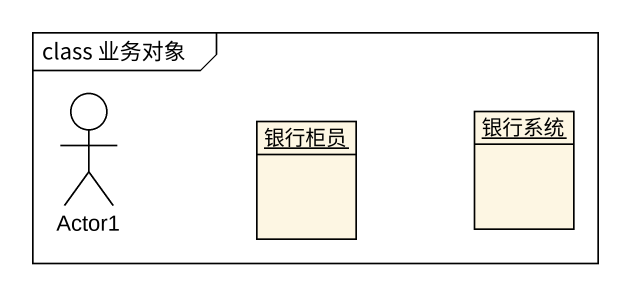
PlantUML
@startuml
mainframe class 业务对象
allowmixing
hide circle
hide empty members
actor Actor1
object 银行柜员
object 银行系统
@enduml
